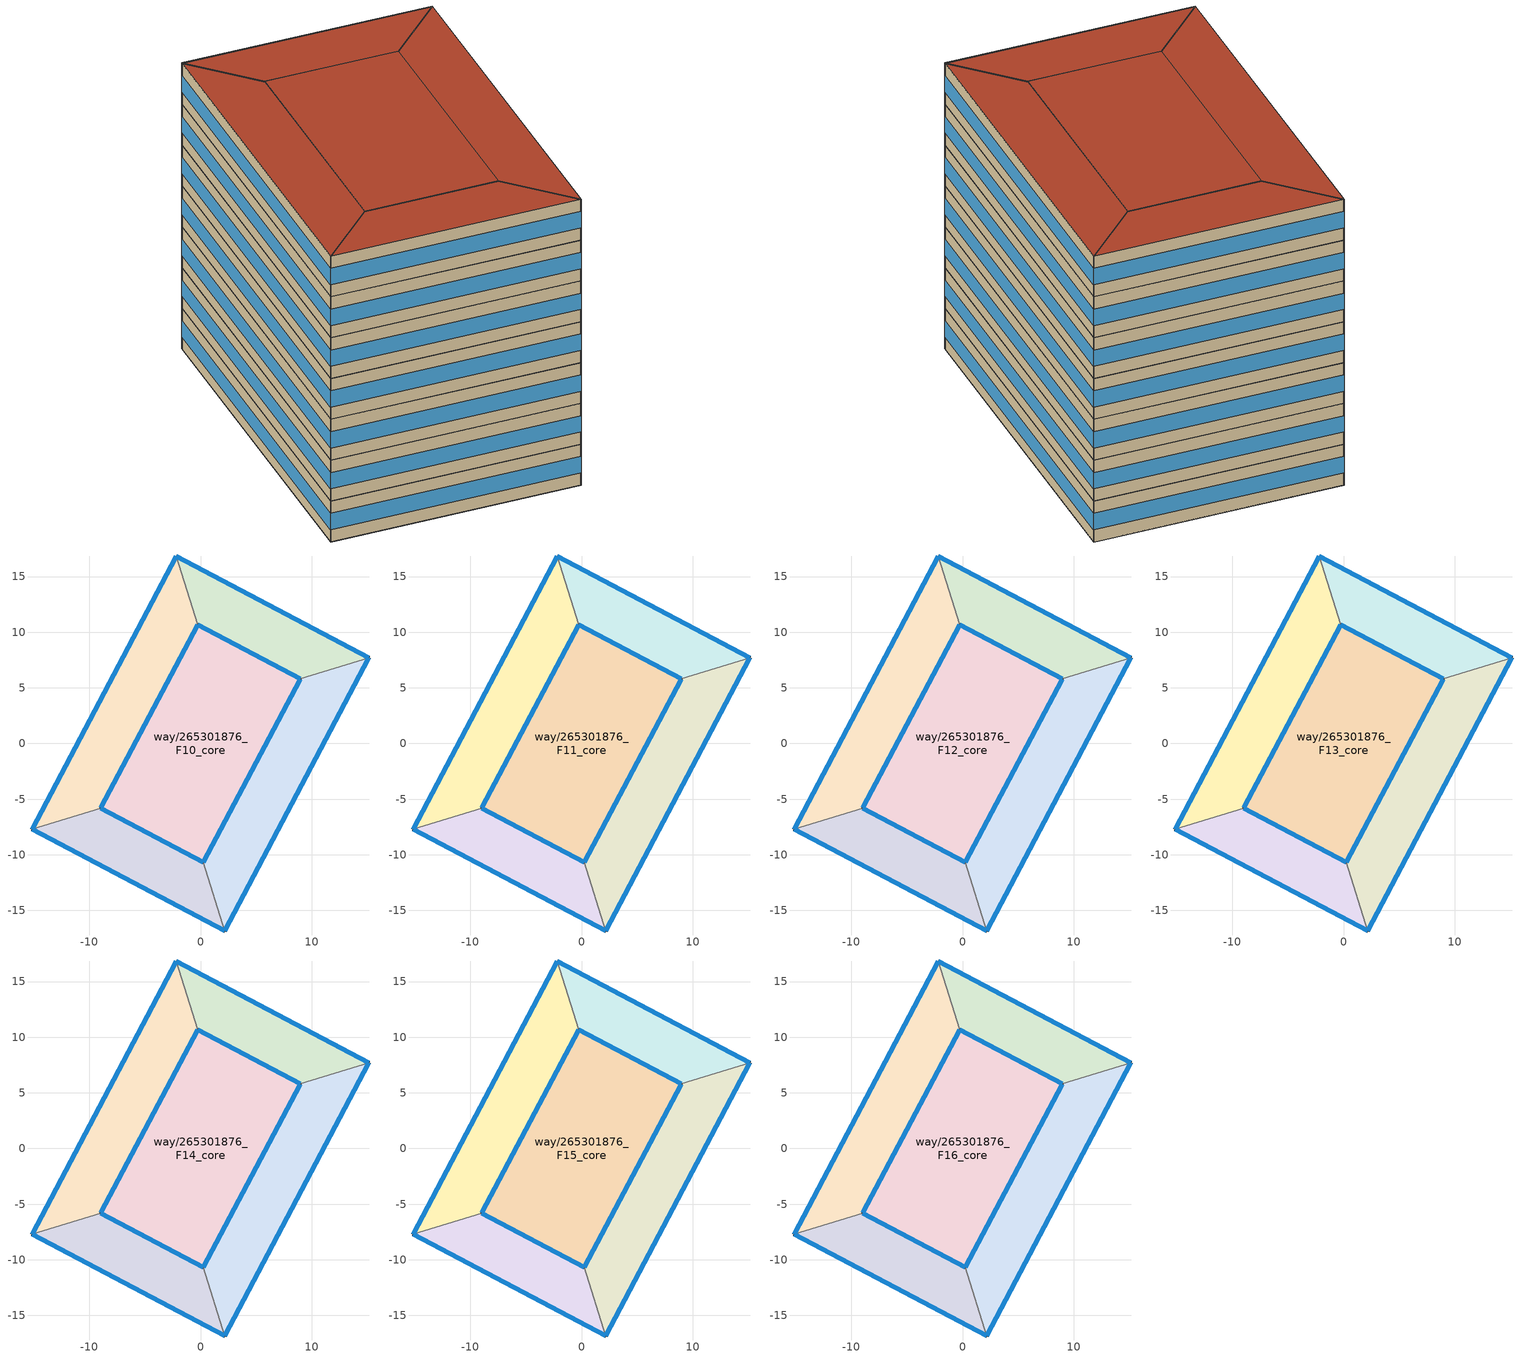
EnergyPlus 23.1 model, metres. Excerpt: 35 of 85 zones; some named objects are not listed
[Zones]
way/265301876_F10_perim1
 floor to way/265301876_F9_perim1 (Floor_Construction): 2.17,-16.84 0.26,-10.67 -8.96,-5.8 -15.14,-7.71 z35
 wall outside (Wall_Construction): 2.17,-16.84 -15.14,-7.71 / -8.96,-5.8 0.26,-10.67 z35:38.5
 wall to way/265301876_F10_perim4 (Wall_Construction): 0.26,-10.67 2.17,-16.84 z35:38.5
 wall to way/265301876_F10_perim2 (Wall_Construction): -15.14,-7.71 -8.96,-5.8 z35:38.5
 window (Window_Construction): 2.16,-16.84 -15.13,-7.71 / -8.96,-5.8 0.26,-10.67 z36.05:37.45
way/265301876_F10_perim2
 floor to way/265301876_F9_perim2 (Floor_Construction): -8.96,-5.8 -0.26,10.67 -2.17,16.84 -15.14,-7.71 z35
 wall outside (Wall_Construction): -15.14,-7.71 -2.17,16.84 / -0.26,10.67 -8.96,-5.8 z35:38.5
 wall to way/265301876_F10_perim3 (Wall_Construction): -2.17,16.84 -0.26,10.67 z35:38.5
 window (Window_Construction): -15.13,-7.7 -2.17,16.83 / -0.26,10.66 -8.96,-5.79 z36.05:37.45
way/265301876_F10_perim3
 floor to way/265301876_F9_perim3 (Floor_Construction): 15.14,7.71 -2.17,16.84 -0.26,10.67 8.96,5.8 z35
 wall outside (Wall_Construction): -2.17,16.84 15.14,7.71 / 8.96,5.8 -0.26,10.67 z35:38.5
 wall to way/265301876_F10_perim4 (Wall_Construction): 15.14,7.71 8.96,5.8 z35:38.5
 window (Window_Construction): -2.16,16.84 15.13,7.71 / 8.96,5.8 -0.26,10.67 z36.05:37.45
way/265301876_F10_perim4
 floor to way/265301876_F9_perim4 (Floor_Construction): 2.17,-16.84 15.14,7.71 8.96,5.8 0.26,-10.67 z35
 wall outside (Wall_Construction): 15.14,7.71 2.17,-16.84 / 0.26,-10.67 8.96,5.8 z35:38.5
 window (Window_Construction): 15.13,7.7 2.17,-16.83 / 0.26,-10.66 8.96,5.79 z36.05:37.45
way/265301876_F10_core
 floor to way/265301876_F9_core (Floor_Construction): 8.96,5.8 0.26,-10.67 -8.96,-5.8 -0.26,10.67 z35
 wall outside (Wall_Construction): -8.96,-5.8 0.26,-10.67 8.96,5.8 -0.26,10.67 -8.96,-5.8 z35:38.5
 window (Window_Construction): -8.96,-5.8 0.26,-10.67 / -0.26,10.66 -8.96,-5.79 / 8.96,5.8 -0.26,10.67 / 0.26,-10.66 8.96,5.79 z36.05:37.45
way/265301876_F11_perim1
 floor to way/265301876_F10_perim1 (Floor_Construction): 2.17,-16.84 0.26,-10.67 -8.96,-5.8 -15.14,-7.71 z38.5
 wall outside (Wall_Construction): 2.17,-16.84 -15.14,-7.71 / -8.96,-5.8 0.26,-10.67 z38.5:42
 wall to way/265301876_F11_perim4 (Wall_Construction): 0.26,-10.67 2.17,-16.84 z38.5:42
 wall to way/265301876_F11_perim2 (Wall_Construction): -15.14,-7.71 -8.96,-5.8 z38.5:42
 window (Window_Construction): 2.16,-16.84 -15.13,-7.71 / -8.96,-5.8 0.26,-10.67 z39.55:40.95
way/265301876_F11_perim2
 floor to way/265301876_F10_perim2 (Floor_Construction): -8.96,-5.8 -0.26,10.67 -2.17,16.84 -15.14,-7.71 z38.5
 wall outside (Wall_Construction): -15.14,-7.71 -2.17,16.84 / -0.26,10.67 -8.96,-5.8 z38.5:42
 wall to way/265301876_F11_perim3 (Wall_Construction): -2.17,16.84 -0.26,10.67 z38.5:42
 window (Window_Construction): -15.13,-7.7 -2.17,16.83 / -0.26,10.66 -8.96,-5.79 z39.55:40.95
way/265301876_F11_perim3
 floor to way/265301876_F10_perim3 (Floor_Construction): 15.14,7.71 -2.17,16.84 -0.26,10.67 8.96,5.8 z38.5
 wall outside (Wall_Construction): -2.17,16.84 15.14,7.71 / 8.96,5.8 -0.26,10.67 z38.5:42
 wall to way/265301876_F11_perim4 (Wall_Construction): 15.14,7.71 8.96,5.8 z38.5:42
 window (Window_Construction): -2.16,16.84 15.13,7.71 / 8.96,5.8 -0.26,10.67 z39.55:40.95
way/265301876_F11_perim4
 floor to way/265301876_F10_perim4 (Floor_Construction): 2.17,-16.84 15.14,7.71 8.96,5.8 0.26,-10.67 z38.5
 wall outside (Wall_Construction): 15.14,7.71 2.17,-16.84 / 0.26,-10.67 8.96,5.8 z38.5:42
 window (Window_Construction): 15.13,7.7 2.17,-16.83 / 0.26,-10.66 8.96,5.79 z39.55:40.95
way/265301876_F11_core
 floor to way/265301876_F10_core (Floor_Construction): 8.96,5.8 0.26,-10.67 -8.96,-5.8 -0.26,10.67 z38.5
 wall outside (Wall_Construction): -8.96,-5.8 0.26,-10.67 8.96,5.8 -0.26,10.67 -8.96,-5.8 z38.5:42
 window (Window_Construction): -8.96,-5.8 0.26,-10.67 / -0.26,10.66 -8.96,-5.79 / 8.96,5.8 -0.26,10.67 / 0.26,-10.66 8.96,5.79 z39.55:40.95
way/265301876_F12_perim1
 floor to way/265301876_F11_perim1 (Floor_Construction): 2.17,-16.84 0.26,-10.67 -8.96,-5.8 -15.14,-7.71 z42
 wall outside (Wall_Construction): 2.17,-16.84 -15.14,-7.71 / -8.96,-5.8 0.26,-10.67 z42:45.5
 wall to way/265301876_F12_perim4 (Wall_Construction): 0.26,-10.67 2.17,-16.84 z42:45.5
 wall to way/265301876_F12_perim2 (Wall_Construction): -15.14,-7.71 -8.96,-5.8 z42:45.5
 window (Window_Construction): 2.16,-16.84 -15.13,-7.71 / -8.96,-5.8 0.26,-10.67 z43.05:44.45
way/265301876_F12_perim2
 floor to way/265301876_F11_perim2 (Floor_Construction): -8.96,-5.8 -0.26,10.67 -2.17,16.84 -15.14,-7.71 z42
 wall outside (Wall_Construction): -15.14,-7.71 -2.17,16.84 / -0.26,10.67 -8.96,-5.8 z42:45.5
 wall to way/265301876_F12_perim3 (Wall_Construction): -2.17,16.84 -0.26,10.67 z42:45.5
 window (Window_Construction): -15.13,-7.7 -2.17,16.83 / -0.26,10.66 -8.96,-5.79 z43.05:44.45
way/265301876_F12_perim3
 floor to way/265301876_F11_perim3 (Floor_Construction): 15.14,7.71 -2.17,16.84 -0.26,10.67 8.96,5.8 z42
 wall outside (Wall_Construction): -2.17,16.84 15.14,7.71 / 8.96,5.8 -0.26,10.67 z42:45.5
 wall to way/265301876_F12_perim4 (Wall_Construction): 15.14,7.71 8.96,5.8 z42:45.5
 window (Window_Construction): -2.16,16.84 15.13,7.71 / 8.96,5.8 -0.26,10.67 z43.05:44.45
way/265301876_F12_perim4
 floor to way/265301876_F11_perim4 (Floor_Construction): 2.17,-16.84 15.14,7.71 8.96,5.8 0.26,-10.67 z42
 wall outside (Wall_Construction): 15.14,7.71 2.17,-16.84 / 0.26,-10.67 8.96,5.8 z42:45.5
 window (Window_Construction): 15.13,7.7 2.17,-16.83 / 0.26,-10.66 8.96,5.79 z43.05:44.45
way/265301876_F12_core
 floor to way/265301876_F11_core (Floor_Construction): 8.96,5.8 0.26,-10.67 -8.96,-5.8 -0.26,10.67 z42
 wall outside (Wall_Construction): -8.96,-5.8 0.26,-10.67 8.96,5.8 -0.26,10.67 -8.96,-5.8 z42:45.5
 window (Window_Construction): -8.96,-5.8 0.26,-10.67 / -0.26,10.66 -8.96,-5.79 / 8.96,5.8 -0.26,10.67 / 0.26,-10.66 8.96,5.79 z43.05:44.45
way/265301876_F13_perim1
 floor to way/265301876_F12_perim1 (Floor_Construction): 2.17,-16.84 0.26,-10.67 -8.96,-5.8 -15.14,-7.71 z45.5
 wall outside (Wall_Construction): 2.17,-16.84 -15.14,-7.71 / -8.96,-5.8 0.26,-10.67 z45.5:49
 wall to way/265301876_F13_perim4 (Wall_Construction): 0.26,-10.67 2.17,-16.84 z45.5:49
 wall to way/265301876_F13_perim2 (Wall_Construction): -15.14,-7.71 -8.96,-5.8 z45.5:49
 window (Window_Construction): 2.16,-16.84 -15.13,-7.71 / -8.96,-5.8 0.26,-10.67 z46.55:47.95
way/265301876_F13_perim2
 floor to way/265301876_F12_perim2 (Floor_Construction): -8.96,-5.8 -0.26,10.67 -2.17,16.84 -15.14,-7.71 z45.5
 wall outside (Wall_Construction): -15.14,-7.71 -2.17,16.84 / -0.26,10.67 -8.96,-5.8 z45.5:49
 wall to way/265301876_F13_perim3 (Wall_Construction): -2.17,16.84 -0.26,10.67 z45.5:49
 window (Window_Construction): -15.13,-7.7 -2.17,16.83 / -0.26,10.66 -8.96,-5.79 z46.55:47.95
way/265301876_F13_perim3
 floor to way/265301876_F12_perim3 (Floor_Construction): 15.14,7.71 -2.17,16.84 -0.26,10.67 8.96,5.8 z45.5
 wall outside (Wall_Construction): -2.17,16.84 15.14,7.71 / 8.96,5.8 -0.26,10.67 z45.5:49
 wall to way/265301876_F13_perim4 (Wall_Construction): 15.14,7.71 8.96,5.8 z45.5:49
 window (Window_Construction): -2.16,16.84 15.13,7.71 / 8.96,5.8 -0.26,10.67 z46.55:47.95
way/265301876_F13_perim4
 floor to way/265301876_F12_perim4 (Floor_Construction): 2.17,-16.84 15.14,7.71 8.96,5.8 0.26,-10.67 z45.5
 wall outside (Wall_Construction): 15.14,7.71 2.17,-16.84 / 0.26,-10.67 8.96,5.8 z45.5:49
 window (Window_Construction): 15.13,7.7 2.17,-16.83 / 0.26,-10.66 8.96,5.79 z46.55:47.95
way/265301876_F13_core
 floor to way/265301876_F12_core (Floor_Construction): 8.96,5.8 0.26,-10.67 -8.96,-5.8 -0.26,10.67 z45.5
 wall outside (Wall_Construction): -8.96,-5.8 0.26,-10.67 8.96,5.8 -0.26,10.67 -8.96,-5.8 z45.5:49
 window (Window_Construction): -8.96,-5.8 0.26,-10.67 / -0.26,10.66 -8.96,-5.79 / 8.96,5.8 -0.26,10.67 / 0.26,-10.66 8.96,5.79 z46.55:47.95
way/265301876_F14_perim1
 floor to way/265301876_F13_perim1 (Floor_Construction): 2.17,-16.84 0.26,-10.67 -8.96,-5.8 -15.14,-7.71 z49
 wall outside (Wall_Construction): 2.17,-16.84 -15.14,-7.71 / -8.96,-5.8 0.26,-10.67 z49:52.5
 wall to way/265301876_F14_perim4 (Wall_Construction): 0.26,-10.67 2.17,-16.84 z49:52.5
 wall to way/265301876_F14_perim2 (Wall_Construction): -15.14,-7.71 -8.96,-5.8 z49:52.5
 window (Window_Construction): 2.16,-16.84 -15.13,-7.71 / -8.96,-5.8 0.26,-10.67 z50.05:51.45
way/265301876_F14_perim2
 floor to way/265301876_F13_perim2 (Floor_Construction): -8.96,-5.8 -0.26,10.67 -2.17,16.84 -15.14,-7.71 z49
 wall outside (Wall_Construction): -15.14,-7.71 -2.17,16.84 / -0.26,10.67 -8.96,-5.8 z49:52.5
 wall to way/265301876_F14_perim3 (Wall_Construction): -2.17,16.84 -0.26,10.67 z49:52.5
 window (Window_Construction): -15.13,-7.7 -2.17,16.83 / -0.26,10.66 -8.96,-5.79 z50.05:51.45
way/265301876_F14_perim3
 floor to way/265301876_F13_perim3 (Floor_Construction): 15.14,7.71 -2.17,16.84 -0.26,10.67 8.96,5.8 z49
 wall outside (Wall_Construction): -2.17,16.84 15.14,7.71 / 8.96,5.8 -0.26,10.67 z49:52.5
 wall to way/265301876_F14_perim4 (Wall_Construction): 15.14,7.71 8.96,5.8 z49:52.5
 window (Window_Construction): -2.16,16.84 15.13,7.71 / 8.96,5.8 -0.26,10.67 z50.05:51.45
way/265301876_F14_perim4
 floor to way/265301876_F13_perim4 (Floor_Construction): 2.17,-16.84 15.14,7.71 8.96,5.8 0.26,-10.67 z49
 wall outside (Wall_Construction): 15.14,7.71 2.17,-16.84 / 0.26,-10.67 8.96,5.8 z49:52.5
 window (Window_Construction): 15.13,7.7 2.17,-16.83 / 0.26,-10.66 8.96,5.79 z50.05:51.45
way/265301876_F14_core
 floor to way/265301876_F13_core (Floor_Construction): 8.96,5.8 0.26,-10.67 -8.96,-5.8 -0.26,10.67 z49
 wall outside (Wall_Construction): -8.96,-5.8 0.26,-10.67 8.96,5.8 -0.26,10.67 -8.96,-5.8 z49:52.5
 window (Window_Construction): -8.96,-5.8 0.26,-10.67 / -0.26,10.66 -8.96,-5.79 / 8.96,5.8 -0.26,10.67 / 0.26,-10.66 8.96,5.79 z50.05:51.45
way/265301876_F15_perim1
 floor to way/265301876_F14_perim1 (Floor_Construction): 2.17,-16.84 0.26,-10.67 -8.96,-5.8 -15.14,-7.71 z52.5
 wall outside (Wall_Construction): 2.17,-16.84 -15.14,-7.71 / -8.96,-5.8 0.26,-10.67 z52.5:56
 wall to way/265301876_F15_perim4 (Wall_Construction): 0.26,-10.67 2.17,-16.84 z52.5:56
 wall to way/265301876_F15_perim2 (Wall_Construction): -15.14,-7.71 -8.96,-5.8 z52.5:56
 window (Window_Construction): 2.16,-16.84 -15.13,-7.71 / -8.96,-5.8 0.26,-10.67 z53.55:54.95
way/265301876_F15_perim2
 floor to way/265301876_F14_perim2 (Floor_Construction): -8.96,-5.8 -0.26,10.67 -2.17,16.84 -15.14,-7.71 z52.5
 wall outside (Wall_Construction): -15.14,-7.71 -2.17,16.84 / -0.26,10.67 -8.96,-5.8 z52.5:56
 wall to way/265301876_F15_perim3 (Wall_Construction): -2.17,16.84 -0.26,10.67 z52.5:56
 window (Window_Construction): -15.13,-7.7 -2.17,16.83 / -0.26,10.66 -8.96,-5.79 z53.55:54.95
way/265301876_F15_perim3
 floor to way/265301876_F14_perim3 (Floor_Construction): 15.14,7.71 -2.17,16.84 -0.26,10.67 8.96,5.8 z52.5
 wall outside (Wall_Construction): -2.17,16.84 15.14,7.71 / 8.96,5.8 -0.26,10.67 z52.5:56
 wall to way/265301876_F15_perim4 (Wall_Construction): 15.14,7.71 8.96,5.8 z52.5:56
 window (Window_Construction): -2.16,16.84 15.13,7.71 / 8.96,5.8 -0.26,10.67 z53.55:54.95
way/265301876_F15_perim4
 floor to way/265301876_F14_perim4 (Floor_Construction): 2.17,-16.84 15.14,7.71 8.96,5.8 0.26,-10.67 z52.5
 wall outside (Wall_Construction): 15.14,7.71 2.17,-16.84 / 0.26,-10.67 8.96,5.8 z52.5:56
 window (Window_Construction): 15.13,7.7 2.17,-16.83 / 0.26,-10.66 8.96,5.79 z53.55:54.95
way/265301876_F15_core
 floor to way/265301876_F14_core (Floor_Construction): 8.96,5.8 0.26,-10.67 -8.96,-5.8 -0.26,10.67 z52.5
 wall outside (Wall_Construction): -8.96,-5.8 0.26,-10.67 8.96,5.8 -0.26,10.67 -8.96,-5.8 z52.5:56
 window (Window_Construction): -8.96,-5.8 0.26,-10.67 / -0.26,10.66 -8.96,-5.79 / 8.96,5.8 -0.26,10.67 / 0.26,-10.66 8.96,5.79 z53.55:54.95
way/265301876_F16_perim1
 floor to way/265301876_F15_perim1 (Floor_Construction): 2.17,-16.84 0.26,-10.67 -8.96,-5.8 -15.14,-7.71 z56
 wall outside (Wall_Construction): 2.17,-16.84 -15.14,-7.71 / -8.96,-5.8 0.26,-10.67 z56:59.5
 wall to way/265301876_F16_perim4 (Wall_Construction): 0.26,-10.67 2.17,-16.84 z56:59.5
 wall to way/265301876_F16_perim2 (Wall_Construction): -15.14,-7.71 -8.96,-5.8 z56:59.5
 window (Window_Construction): 2.16,-16.84 -15.13,-7.71 / -8.96,-5.8 0.26,-10.67 z57.05:58.45
 roof outside (Roof_Construction): 0.26,-10.67 2.17,-16.84 -15.14,-7.71 -8.96,-5.8 z59.5
way/265301876_F16_perim2
 floor to way/265301876_F15_perim2 (Floor_Construction): -8.96,-5.8 -0.26,10.67 -2.17,16.84 -15.14,-7.71 z56
 wall outside (Wall_Construction): -15.14,-7.71 -2.17,16.84 / -0.26,10.67 -8.96,-5.8 z56:59.5
 wall to way/265301876_F16_perim3 (Wall_Construction): -2.17,16.84 -0.26,10.67 z56:59.5
 window (Window_Construction): -15.13,-7.7 -2.17,16.83 / -0.26,10.66 -8.96,-5.79 z57.05:58.45
 roof outside (Roof_Construction): -2.17,16.84 -0.26,10.67 -8.96,-5.8 -15.14,-7.71 z59.5
way/265301876_F16_perim3
 floor to way/265301876_F15_perim3 (Floor_Construction): 15.14,7.71 -2.17,16.84 -0.26,10.67 8.96,5.8 z56
 wall outside (Wall_Construction): -2.17,16.84 15.14,7.71 / 8.96,5.8 -0.26,10.67 z56:59.5
 wall to way/265301876_F16_perim4 (Wall_Construction): 15.14,7.71 8.96,5.8 z56:59.5
 window (Window_Construction): -2.16,16.84 15.13,7.71 / 8.96,5.8 -0.26,10.67 z57.05:58.45
 roof outside (Roof_Construction): 15.14,7.71 8.96,5.8 -0.26,10.67 -2.17,16.84 z59.5
way/265301876_F16_perim4
 floor to way/265301876_F15_perim4 (Floor_Construction): 2.17,-16.84 15.14,7.71 8.96,5.8 0.26,-10.67 z56
 wall outside (Wall_Construction): 15.14,7.71 2.17,-16.84 / 0.26,-10.67 8.96,5.8 z56:59.5
 window (Window_Construction): 15.13,7.7 2.17,-16.83 / 0.26,-10.66 8.96,5.79 z57.05:58.45
 roof outside (Roof_Construction): 15.14,7.71 2.17,-16.84 0.26,-10.67 8.96,5.8 z59.5
way/265301876_F16_core
 floor to way/265301876_F15_core (Floor_Construction): 8.96,5.8 0.26,-10.67 -8.96,-5.8 -0.26,10.67 z56
 wall outside (Wall_Construction): -8.96,-5.8 0.26,-10.67 8.96,5.8 -0.26,10.67 -8.96,-5.8 z56:59.5
 window (Window_Construction): -8.96,-5.8 0.26,-10.67 / -0.26,10.66 -8.96,-5.79 / 8.96,5.8 -0.26,10.67 / 0.26,-10.66 8.96,5.79 z57.05:58.45
 roof outside (Roof_Construction): 0.26,-10.67 8.96,5.8 -0.26,10.67 -8.96,-5.8 z59.5
[Building]
OpenUBEM_Building: North Axis=0; Terrain=City; Solar Distribution=FullExterior
[Site:Location]
New.York-Central.Park.Obs-Belvedere.Castle: Latitude=40.77889; Longitude=-73.9692; Time Zone=-5; Elevation=48
[SizingPeriod:WeatherFileDays]
AnnualSizingPeriod: Begin Month=1; Begin Day of Month=1; End Month=12; End Day of Month=31; Day of Week for Start Day=Monday; Use Weather File Daylight Saving Period=No; Use Weather File Rain and Snow Indicators=No
[SITE:WATERMAINSTEMPERATURE]
Calculation Method=CorrelationFromWeatherFile
[MATERIAL:NOMASS] Roughness=MediumRough; Thermal Absorptance=0.9; Solar Absorptance=0.7; Visible Absorptance=0.7
Name | Thermal Resistance
Roof_Assembly | 5.49451
Wall_Assembly | 2.75482
Floor_Assembly | 3.08642
[WINDOWMATERIAL:SIMPLEGLAZINGSYSTEM]
Window_Material: UFactor=2.044; Solar Heat Gain Coefficient=0.36; Visible Transmittance=0.6
[CONSTRUCTION]
Roof_Construction: Roof_Assembly
Wall_Construction: Wall_Assembly
Floor_Construction: Floor_Assembly
Window_Construction: Window_Material
[ZONE] Type=1; Multiplier=1; Ceiling Height=autocalculate; Volume=autocalculate; Floor Area=autocalculate; Part of Total Floor Area=Yes
way/265301876_F10_perim1; way/265301876_F11_perim1; way/265301876_F12_perim1; way/265301876_F13_perim1; way/265301876_F14_perim1; way/265301876_F15_perim1; way/265301876_F16_perim1; way/265301876_F10_perim2; way/265301876_F11_perim2; way/265301876_F12_perim2; way/265301876_F13_perim2; way/265301876_F14_perim2; way/265301876_F15_perim2; way/265301876_F16_perim2; way/265301876_F10_perim3; way/265301876_F11_perim3; way/265301876_F12_perim3; way/265301876_F13_perim3; way/265301876_F14_perim3; way/265301876_F15_perim3; way/265301876_F16_perim3; way/265301876_F10_perim4; way/265301876_F11_perim4; way/265301876_F12_perim4; way/265301876_F13_perim4; way/265301876_F14_perim4; way/265301876_F15_perim4; way/265301876_F16_perim4; way/265301876_F10_core; way/265301876_F11_core; way/265301876_F12_core; way/265301876_F13_core; way/265301876_F14_core; way/265301876_F15_core; way/265301876_F16_core
[PEOPLE] Number of People Schedule=Occupancy_Schedule_MediumOffice; Number of People Calculation Method=People/Area; People per Floor Area=0.0538213; Fraction Radiant=0.3; Sensible Heat Fraction=autocalculate; Activity Level Schedule=Activity_Level; Carbon Dioxide Generation Rate=3.82e-08; Enable ASHRAE 55 Comfort Warnings=No; Mean Radiant Temperature Calculation Type=ZoneAveraged; Clothing Insulation Calculation Method=ClothingInsulationSchedule; Cold Stress Temperature Threshold=15.56; Heat Stress Temperature Threshold=30
Name | Zone or ZoneList or Space or SpaceList
People_way/265301876_F10_core | way/265301876_F10_core
People_way/265301876_F11_core | way/265301876_F11_core
People_way/265301876_F12_core | way/265301876_F12_core
People_way/265301876_F13_core | way/265301876_F13_core
People_way/265301876_F14_core | way/265301876_F14_core
People_way/265301876_F15_core | way/265301876_F15_core
People_way/265301876_F16_core | way/265301876_F16_core
People_way/265301876_F10_perim1 | way/265301876_F10_perim1
People_way/265301876_F11_perim1 | way/265301876_F11_perim1
People_way/265301876_F12_perim1 | way/265301876_F12_perim1
People_way/265301876_F13_perim1 | way/265301876_F13_perim1
People_way/265301876_F14_perim1 | way/265301876_F14_perim1
People_way/265301876_F15_perim1 | way/265301876_F15_perim1
People_way/265301876_F16_perim1 | way/265301876_F16_perim1
People_way/265301876_F10_perim2 | way/265301876_F10_perim2
People_way/265301876_F11_perim2 | way/265301876_F11_perim2
People_way/265301876_F12_perim2 | way/265301876_F12_perim2
People_way/265301876_F13_perim2 | way/265301876_F13_perim2
People_way/265301876_F14_perim2 | way/265301876_F14_perim2
People_way/265301876_F15_perim2 | way/265301876_F15_perim2
People_way/265301876_F16_perim2 | way/265301876_F16_perim2
People_way/265301876_F10_perim3 | way/265301876_F10_perim3
People_way/265301876_F11_perim3 | way/265301876_F11_perim3
People_way/265301876_F12_perim3 | way/265301876_F12_perim3
People_way/265301876_F13_perim3 | way/265301876_F13_perim3
People_way/265301876_F14_perim3 | way/265301876_F14_perim3
People_way/265301876_F15_perim3 | way/265301876_F15_perim3
People_way/265301876_F16_perim3 | way/265301876_F16_perim3
People_way/265301876_F10_perim4 | way/265301876_F10_perim4
People_way/265301876_F11_perim4 | way/265301876_F11_perim4
People_way/265301876_F12_perim4 | way/265301876_F12_perim4
People_way/265301876_F13_perim4 | way/265301876_F13_perim4
People_way/265301876_F14_perim4 | way/265301876_F14_perim4
People_way/265301876_F15_perim4 | way/265301876_F15_perim4
People_way/265301876_F16_perim4 | way/265301876_F16_perim4
[LIGHTS] Schedule=Lighting_Schedule_MediumOffice; Design Level Calculation Method=Watts/Area; Watts per Zone Floor Area=10.76; Return Air Fraction=0; Fraction Radiant=0.42; Fraction Visible=0; Fraction Replaceable=1; EndUse Subcategory=General; Return Air Fraction Calculated from Plenum Temperature=No; Return Air Fraction Function of Plenum Temperature Coefficient 1=0; Return Air Fraction Function of Plenum Temperature Coefficient 2=0
Name | Zone or ZoneList or Space or SpaceList
Lights_way/265301876_F10_core | way/265301876_F10_core
Lights_way/265301876_F11_core | way/265301876_F11_core
Lights_way/265301876_F12_core | way/265301876_F12_core
Lights_way/265301876_F13_core | way/265301876_F13_core
Lights_way/265301876_F14_core | way/265301876_F14_core
Lights_way/265301876_F15_core | way/265301876_F15_core
Lights_way/265301876_F16_core | way/265301876_F16_core
Lights_way/265301876_F10_perim1 | way/265301876_F10_perim1
Lights_way/265301876_F11_perim1 | way/265301876_F11_perim1
Lights_way/265301876_F12_perim1 | way/265301876_F12_perim1
Lights_way/265301876_F13_perim1 | way/265301876_F13_perim1
Lights_way/265301876_F14_perim1 | way/265301876_F14_perim1
Lights_way/265301876_F15_perim1 | way/265301876_F15_perim1
Lights_way/265301876_F16_perim1 | way/265301876_F16_perim1
Lights_way/265301876_F10_perim2 | way/265301876_F10_perim2
Lights_way/265301876_F11_perim2 | way/265301876_F11_perim2
Lights_way/265301876_F12_perim2 | way/265301876_F12_perim2
Lights_way/265301876_F13_perim2 | way/265301876_F13_perim2
Lights_way/265301876_F14_perim2 | way/265301876_F14_perim2
Lights_way/265301876_F15_perim2 | way/265301876_F15_perim2
Lights_way/265301876_F16_perim2 | way/265301876_F16_perim2
Lights_way/265301876_F10_perim3 | way/265301876_F10_perim3
Lights_way/265301876_F11_perim3 | way/265301876_F11_perim3
Lights_way/265301876_F12_perim3 | way/265301876_F12_perim3
Lights_way/265301876_F13_perim3 | way/265301876_F13_perim3
Lights_way/265301876_F14_perim3 | way/265301876_F14_perim3
Lights_way/265301876_F15_perim3 | way/265301876_F15_perim3
Lights_way/265301876_F16_perim3 | way/265301876_F16_perim3
Lights_way/265301876_F10_perim4 | way/265301876_F10_perim4
Lights_way/265301876_F11_perim4 | way/265301876_F11_perim4
Lights_way/265301876_F12_perim4 | way/265301876_F12_perim4
Lights_way/265301876_F13_perim4 | way/265301876_F13_perim4
Lights_way/265301876_F14_perim4 | way/265301876_F14_perim4
Lights_way/265301876_F15_perim4 | way/265301876_F15_perim4
Lights_way/265301876_F16_perim4 | way/265301876_F16_perim4
[ELECTRICEQUIPMENT] Schedule=Equipment_Schedule_MediumOffice; Design Level Calculation Method=Watts/Area; Watts per Zone Floor Area=10.76; Fraction Latent=0; Fraction Radiant=0.5; Fraction Lost=0; EndUse Subcategory=General
Name | Zone or ZoneList or Space or SpaceList
Equipment_way/265301876_F10_core | way/265301876_F10_core
Equipment_way/265301876_F11_core | way/265301876_F11_core
Equipment_way/265301876_F12_core | way/265301876_F12_core
Equipment_way/265301876_F13_core | way/265301876_F13_core
Equipment_way/265301876_F14_core | way/265301876_F14_core
Equipment_way/265301876_F15_core | way/265301876_F15_core
Equipment_way/265301876_F16_core | way/265301876_F16_core
Equipment_way/265301876_F10_perim1 | way/265301876_F10_perim1
Equipment_way/265301876_F11_perim1 | way/265301876_F11_perim1
Equipment_way/265301876_F12_perim1 | way/265301876_F12_perim1
Equipment_way/265301876_F13_perim1 | way/265301876_F13_perim1
Equipment_way/265301876_F14_perim1 | way/265301876_F14_perim1
Equipment_way/265301876_F15_perim1 | way/265301876_F15_perim1
Equipment_way/265301876_F16_perim1 | way/265301876_F16_perim1
Equipment_way/265301876_F10_perim2 | way/265301876_F10_perim2
Equipment_way/265301876_F11_perim2 | way/265301876_F11_perim2
Equipment_way/265301876_F12_perim2 | way/265301876_F12_perim2
Equipment_way/265301876_F13_perim2 | way/265301876_F13_perim2
Equipment_way/265301876_F14_perim2 | way/265301876_F14_perim2
Equipment_way/265301876_F15_perim2 | way/265301876_F15_perim2
Equipment_way/265301876_F16_perim2 | way/265301876_F16_perim2
Equipment_way/265301876_F10_perim3 | way/265301876_F10_perim3
Equipment_way/265301876_F11_perim3 | way/265301876_F11_perim3
Equipment_way/265301876_F12_perim3 | way/265301876_F12_perim3
Equipment_way/265301876_F13_perim3 | way/265301876_F13_perim3
Equipment_way/265301876_F14_perim3 | way/265301876_F14_perim3
Equipment_way/265301876_F15_perim3 | way/265301876_F15_perim3
Equipment_way/265301876_F16_perim3 | way/265301876_F16_perim3
Equipment_way/265301876_F10_perim4 | way/265301876_F10_perim4
Equipment_way/265301876_F11_perim4 | way/265301876_F11_perim4
Equipment_way/265301876_F12_perim4 | way/265301876_F12_perim4
Equipment_way/265301876_F13_perim4 | way/265301876_F13_perim4
Equipment_way/265301876_F14_perim4 | way/265301876_F14_perim4
Equipment_way/265301876_F15_perim4 | way/265301876_F15_perim4
Equipment_way/265301876_F16_perim4 | way/265301876_F16_perim4
[ZONEINFILTRATION:DESIGNFLOWRATE] Schedule=Infiltration_Schedule_MediumOffice; Design Flow Rate Calculation Method=Flow/ExteriorWallArea; Flow Rate per Exterior Surface Area=0.000285; Constant Term Coefficient=1; Temperature Term Coefficient=0; Velocity Term Coefficient=0; Velocity Squared Term Coefficient=0
Name | Zone or ZoneList or Space or SpaceList
Infiltration_way/265301876_F10_core | way/265301876_F10_core
Infiltration_way/265301876_F11_core | way/265301876_F11_core
Infiltration_way/265301876_F12_core | way/265301876_F12_core
Infiltration_way/265301876_F13_core | way/265301876_F13_core
Infiltration_way/265301876_F14_core | way/265301876_F14_core
Infiltration_way/265301876_F15_core | way/265301876_F15_core
Infiltration_way/265301876_F16_core | way/265301876_F16_core
Infiltration_way/265301876_F10_perim1 | way/265301876_F10_perim1
Infiltration_way/265301876_F11_perim1 | way/265301876_F11_perim1
Infiltration_way/265301876_F12_perim1 | way/265301876_F12_perim1
Infiltration_way/265301876_F13_perim1 | way/265301876_F13_perim1
Infiltration_way/265301876_F14_perim1 | way/265301876_F14_perim1
Infiltration_way/265301876_F15_perim1 | way/265301876_F15_perim1
Infiltration_way/265301876_F16_perim1 | way/265301876_F16_perim1
Infiltration_way/265301876_F10_perim2 | way/265301876_F10_perim2
Infiltration_way/265301876_F11_perim2 | way/265301876_F11_perim2
Infiltration_way/265301876_F12_perim2 | way/265301876_F12_perim2
Infiltration_way/265301876_F13_perim2 | way/265301876_F13_perim2
Infiltration_way/265301876_F14_perim2 | way/265301876_F14_perim2
Infiltration_way/265301876_F15_perim2 | way/265301876_F15_perim2
Infiltration_way/265301876_F16_perim2 | way/265301876_F16_perim2
Infiltration_way/265301876_F10_perim3 | way/265301876_F10_perim3
Infiltration_way/265301876_F11_perim3 | way/265301876_F11_perim3
Infiltration_way/265301876_F12_perim3 | way/265301876_F12_perim3
Infiltration_way/265301876_F13_perim3 | way/265301876_F13_perim3
Infiltration_way/265301876_F14_perim3 | way/265301876_F14_perim3
Infiltration_way/265301876_F15_perim3 | way/265301876_F15_perim3
Infiltration_way/265301876_F16_perim3 | way/265301876_F16_perim3
Infiltration_way/265301876_F10_perim4 | way/265301876_F10_perim4
Infiltration_way/265301876_F11_perim4 | way/265301876_F11_perim4
Infiltration_way/265301876_F12_perim4 | way/265301876_F12_perim4
Infiltration_way/265301876_F13_perim4 | way/265301876_F13_perim4
Infiltration_way/265301876_F14_perim4 | way/265301876_F14_perim4
Infiltration_way/265301876_F15_perim4 | way/265301876_F15_perim4
Infiltration_way/265301876_F16_perim4 | way/265301876_F16_perim4
[HVACTEMPLATE:THERMOSTAT] Heating Setpoint Schedule=Heating_Setpoint_MediumOffice; Cooling Setpoint Schedule=Cooling_Setpoint_MediumOffice
way/265301876_F7_core_Thermostat; way/265301876_F8_core_Thermostat; way/265301876_F9_core_Thermostat; way/265301876_F10_core_Thermostat; way/265301876_F11_core_Thermostat; way/265301876_F12_core_Thermostat; way/265301876_F13_core_Thermostat; way/265301876_F14_core_Thermostat; way/265301876_F15_core_Thermostat; way/265301876_F16_core_Thermostat; way/265301876_F0_perim1_Thermostat; way/265301876_F1_perim1_Thermostat; way/265301876_F2_perim1_Thermostat; way/265301876_F3_perim1_Thermostat; way/265301876_F4_perim1_Thermostat; way/265301876_F5_perim1_Thermostat; way/265301876_F6_perim1_Thermostat; way/265301876_F7_perim1_Thermostat; way/265301876_F8_perim1_Thermostat; way/265301876_F9_perim1_Thermostat; way/265301876_F10_perim1_Thermostat; way/265301876_F11_perim1_Thermostat; way/265301876_F12_perim1_Thermostat; way/265301876_F13_perim1_Thermostat; way/265301876_F14_perim1_Thermostat; way/265301876_F15_perim1_Thermostat; way/265301876_F16_perim1_Thermostat; way/265301876_F0_perim2_Thermostat; way/265301876_F1_perim2_Thermostat; way/265301876_F2_perim2_Thermostat; way/265301876_F3_perim2_Thermostat; way/265301876_F4_perim2_Thermostat; way/265301876_F5_perim2_Thermostat; way/265301876_F6_perim2_Thermostat; way/265301876_F7_perim2_Thermostat; way/265301876_F8_perim2_Thermostat; way/265301876_F9_perim2_Thermostat; way/265301876_F10_perim2_Thermostat; way/265301876_F11_perim2_Thermostat; way/265301876_F12_perim2_Thermostat; way/265301876_F13_perim2_Thermostat; way/265301876_F14_perim2_Thermostat; way/265301876_F15_perim2_Thermostat; way/265301876_F16_perim2_Thermostat; way/265301876_F0_perim3_Thermostat; way/265301876_F1_perim3_Thermostat; way/265301876_F2_perim3_Thermostat; way/265301876_F3_perim3_Thermostat; way/265301876_F4_perim3_Thermostat; way/265301876_F5_perim3_Thermostat; way/265301876_F6_perim3_Thermostat; way/265301876_F7_perim3_Thermostat; way/265301876_F8_perim3_Thermostat; way/265301876_F9_perim3_Thermostat; way/265301876_F10_perim3_Thermostat; way/265301876_F11_perim3_Thermostat; way/265301876_F12_perim3_Thermostat; way/265301876_F13_perim3_Thermostat; way/265301876_F14_perim3_Thermostat; way/265301876_F15_perim3_Thermostat; way/265301876_F16_perim3_Thermostat; way/265301876_F0_perim4_Thermostat; way/265301876_F1_perim4_Thermostat; way/265301876_F2_perim4_Thermostat; way/265301876_F3_perim4_Thermostat; way/265301876_F4_perim4_Thermostat; way/265301876_F5_perim4_Thermostat; way/265301876_F6_perim4_Thermostat; way/265301876_F7_perim4_Thermostat; way/265301876_F8_perim4_Thermostat; way/265301876_F9_perim4_Thermostat; way/265301876_F10_perim4_Thermostat; way/265301876_F11_perim4_Thermostat; way/265301876_F12_perim4_Thermostat; way/265301876_F13_perim4_Thermostat; way/265301876_F14_perim4_Thermostat; way/265301876_F15_perim4_Thermostat; way/265301876_F16_perim4_Thermostat
[HVACTEMPLATE:ZONE:VAV] Template VAV System=way/265301876_PVAV_Sys; Supply Air Maximum Flow Rate=autosize; Zone Minimum Air Flow Input Method=Constant; Constant Minimum Air Flow Fraction=0.3; Outdoor Air Method=Flow/Person; Outdoor Air Flow Rate per Person=0.01; Outdoor Air Flow Rate per Zone Floor Area=0; Outdoor Air Flow Rate per Zone=0; Reheat Coil Type=Electric; Damper Heating Action=Reverse; Baseboard Heating Type=None; Baseboard Heating Capacity=autosize; Zone Cooling Design Supply Air Temperature Input Method=SystemSupplyAirTemperature; Zone Cooling Design Supply Air Temperature=12.8; Zone Cooling Design Supply Air Temperature Difference=11.11; Zone Heating Design Supply Air Temperature Input Method=SupplyAirTemperature; Zone Heating Design Supply Air Temperature=50; Zone Heating Design Supply Air Temperature Difference=30
Name | Template Thermostat
way/265301876_F10_core | way/265301876_F10_core_Thermostat
way/265301876_F11_core | way/265301876_F11_core_Thermostat
way/265301876_F12_core | way/265301876_F12_core_Thermostat
way/265301876_F13_core | way/265301876_F13_core_Thermostat
way/265301876_F14_core | way/265301876_F14_core_Thermostat
way/265301876_F15_core | way/265301876_F15_core_Thermostat
way/265301876_F16_core | way/265301876_F16_core_Thermostat
way/265301876_F10_perim1 | way/265301876_F10_perim1_Thermostat
way/265301876_F11_perim1 | way/265301876_F11_perim1_Thermostat
way/265301876_F12_perim1 | way/265301876_F12_perim1_Thermostat
way/265301876_F13_perim1 | way/265301876_F13_perim1_Thermostat
way/265301876_F14_perim1 | way/265301876_F14_perim1_Thermostat
way/265301876_F15_perim1 | way/265301876_F15_perim1_Thermostat
way/265301876_F16_perim1 | way/265301876_F16_perim1_Thermostat
way/265301876_F10_perim2 | way/265301876_F10_perim2_Thermostat
way/265301876_F11_perim2 | way/265301876_F11_perim2_Thermostat
way/265301876_F12_perim2 | way/265301876_F12_perim2_Thermostat
way/265301876_F13_perim2 | way/265301876_F13_perim2_Thermostat
way/265301876_F14_perim2 | way/265301876_F14_perim2_Thermostat
way/265301876_F15_perim2 | way/265301876_F15_perim2_Thermostat
way/265301876_F16_perim2 | way/265301876_F16_perim2_Thermostat
way/265301876_F10_perim3 | way/265301876_F10_perim3_Thermostat
way/265301876_F11_perim3 | way/265301876_F11_perim3_Thermostat
way/265301876_F12_perim3 | way/265301876_F12_perim3_Thermostat
way/265301876_F13_perim3 | way/265301876_F13_perim3_Thermostat
way/265301876_F14_perim3 | way/265301876_F14_perim3_Thermostat
way/265301876_F15_perim3 | way/265301876_F15_perim3_Thermostat
way/265301876_F16_perim3 | way/265301876_F16_perim3_Thermostat
way/265301876_F10_perim4 | way/265301876_F10_perim4_Thermostat
way/265301876_F11_perim4 | way/265301876_F11_perim4_Thermostat
way/265301876_F12_perim4 | way/265301876_F12_perim4_Thermostat
way/265301876_F13_perim4 | way/265301876_F13_perim4_Thermostat
way/265301876_F14_perim4 | way/265301876_F14_perim4_Thermostat
way/265301876_F15_perim4 | way/265301876_F15_perim4_Thermostat
way/265301876_F16_perim4 | way/265301876_F16_perim4_Thermostat
[HVACTEMPLATE:SYSTEM:PACKAGEDVAV]
way/265301876_PVAV_Sys: Supply Fan Maximum Flow Rate=autosize; Supply Fan Minimum Flow Rate=autosize; Supply Fan Placement=DrawThrough; Supply Fan Total Efficiency=0.6084; Supply Fan Delta Pressure=1389.42; Supply Fan Motor Efficiency=0.9; Supply Fan Motor in Air Stream Fraction=1; Cooling Coil Type=TwoSpeedDX; Cooling Coil Design Setpoint=12.8; Cooling Coil Gross Rated Total Capacity=autosize; Cooling Coil Gross Rated Sensible Heat Ratio=autosize; Cooling Coil Gross Rated COP=3.73922; Heating Coil Type=Electric; Heating Coil Design Setpoint=10; Heating Coil Capacity=autosize; Gas Heating Coil Efficiency=0.8; Gas Heating Coil Parasitic Electric Load=0; Maximum Outdoor Air Flow Rate=autosize; Minimum Outdoor Air Flow Rate=autosize; Minimum Outdoor Air Control Type=ProportionalMinimum; Economizer Type=DifferentialDryBulb; Economizer Lockout=NoLockout; Supply Fan PartLoad Power Coefficients=InletVaneDampers; Night Cycle Control=StayOff; Heat Recovery Type=None; Sensible Heat Recovery Effectiveness=0.7; Latent Heat Recovery Effectiveness=0.65; Cooling Coil Setpoint Reset Type=Warmest; Heating Coil Setpoint Reset Type=None; Dehumidification Control Type=None; Dehumidification Setpoint=60; Humidifier Type=None; Humidifier Rated Capacity=1e-06; Humidifier Rated Electric Power=autosize; Humidifier Setpoint=30; Sizing Option=NonCoincident; Return Fan=No; Return Fan Total Efficiency=0.7; Return Fan Delta Pressure=500; Return Fan Motor Efficiency=0.9; Return Fan Motor in Air Stream Fraction=1; Return Fan PartLoad Power Coefficients=InletVaneDampers
[WATERUSE:CONNECTIONS]
DHW_WaterConn_MediumOffice: Hot Water Supply Temperature Schedule=OpenUBEM_DHW_Setpoint; Drain Water Heat Exchanger Type=None; Drain Water Heat Exchanger Destination=Plant; Water Use Equipment 1=DHW_WaterUse_MediumOffice
[SCHEDULE:COMPACT]
Occupancy_Schedule_MediumOffice: Through: 12/31, For: Weekdays, Until: 06:00, 0, Until: 07:00, 0.1, Until: 08:00, 0.2, Until: 12:00, 0.95, Until: 13:00, 0.5, Until: 17:00, 0.95, Until: 18:00, 0.3, Until: 22:00, 0.1, Until: 24:00, 0.05, For: Saturday, Until: 06:00, 0, Until: 08:00, 0.1, Until: 12:00, 0.3, Until: 17:00, 0.1, Until: 19:00, 0.05, Until: 24:00, 0, For: AllOtherDays, Until: 06:00, 0, Until: 18:00, 0.05, Until: 24:00, 0
Lighting_Schedule_MediumOffice: Through: 12/31, For: Weekdays, Until: 05:00, 0.04184, Until: 07:00, 0.08368, Until: 08:00, 0.25105, Until: 17:00, 0.75314, Until: 18:00, 0.41841, Until: 20:00, 0.25105, Until: 22:00, 0.16736, Until: 23:00, 0.08368, Until: 24:00, 0.04184, For: Saturday, Until: 06:00, 0.04184, Until: 08:00, 0.08368, Until: 12:00, 0.25105, Until: 17:00, 0.12552, Until: 24:00, 0.04184, For: AllOtherDays, Until: 24:00, 0.04184
Equipment_Schedule_MediumOffice: Through: 12/31, For: Weekdays, Until: 06:00, 0.307674, Until: 08:00, 0.381235, Until: 12:00, 0.857778, Until: 13:00, 0.76247, Until: 17:00, 0.857778, Until: 18:00, 0.476543, Until: 24:00, 0.381235, For: Saturday, Until: 06:00, 0.230755, Until: 08:00, 0.381235, Until: 12:00, 0.476543, Until: 17:00, 0.33358, Until: 19:00, 0.285926, Until: 24:00, 0.230755, For: AllOtherDays, Until: 06:00, 0.230755, Until: 18:00, 0.285926, Until: 24:00, 0.230755
Heating_Setpoint_MediumOffice: Through: 12/31, For: Weekdays, Until: 06:00, 15.6, Until: 07:00, 21.1, Until: 08:00, 21.1, Until: 12:00, 21.1, Until: 13:00, 21.1, Until: 17:00, 21.1, Until: 19:00, 21.1, Until: 24:00, 15.6, For: Saturday, Until: 06:00, 15.6, Until: 08:00, 21.1, Until: 12:00, 21.1, Until: 17:00, 21.1, Until: 19:00, 21.1, Until: 24:00, 15.6, For: AllOtherDays, Until: 06:00, 15.6, Until: 18:00, 21.1, Until: 24:00, 15.6
Cooling_Setpoint_MediumOffice: Through: 12/31, For: Weekdays, Until: 06:00, 29.4, Until: 07:00, 23.9, Until: 08:00, 23.9, Until: 12:00, 23.9, Until: 13:00, 23.9, Until: 17:00, 23.9, Until: 18:00, 23.9, Until: 22:00, 23.9, Until: 24:00, 23.9, For: Saturday, Until: 06:00, 29.4, Until: 08:00, 23.9, Until: 12:00, 23.9, Until: 17:00, 23.9, Until: 19:00, 23.9, Until: 24:00, 29.4, For: AllOtherDays, Until: 06:00, 29.4, Until: 18:00, 23.9, Until: 24:00, 29.4
Infiltration_Schedule_MediumOffice: Through: 12/31, For: Weekdays, Until: 06:00, 1, Until: 07:00, 0.25, Until: 08:00, 0.25, Until: 12:00, 0.25, Until: 13:00, 0.25, Until: 17:00, 0.25, Until: 18:00, 0.25, Until: 22:00, 0.25, Until: 24:00, 0.25, For: Saturday, Until: 06:00, 1, Until: 08:00, 0.25, Until: 12:00, 0.25, Until: 17:00, 0.25, Until: 19:00, 0.25, Until: 24:00, 1, For: AllOtherDays, Until: 06:00, 1, Until: 18:00, 0.25, Until: 24:00, 1
[Schedule:Constant]
Activity_Level: Hourly Value=120
[SCHEDULE:CONSTANT]
OpenUBEM_DHW_Setpoint: Hourly Value=60
